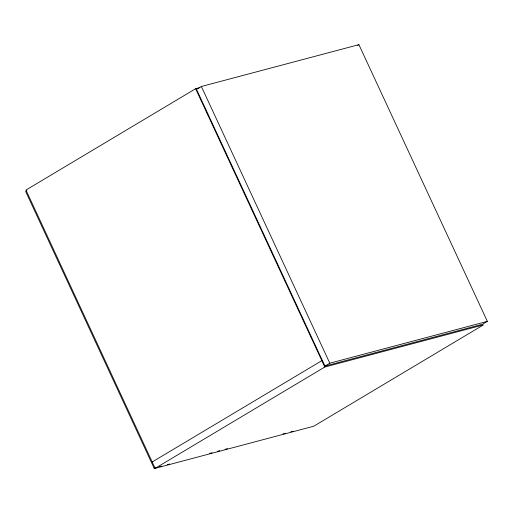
<?xml version="1.0" encoding="UTF-8"?>
<svg xmlns="http://www.w3.org/2000/svg" width="513" height="513" viewBox="0 0 513 513"><rect width="100%" height="100%" fill="white"/><g stroke="black" fill="none" stroke-linecap="round" stroke-linejoin="round"><path stroke-width="0.77" d="M199.852 87.608L195.62 88.73L25.964 190.047L155.144 468.337L313.744 426.226L483.4 324.909L324.8 367.019L155.144 468.337M26.862 190.701L25.65 191.426L154.092 468.125L156.407 467.51M201.365 86.492L196.517 89.384L324.96 366.083L482.502 324.254L487.35 321.362L358.908 44.663L201.365 86.492L329.808 363.191L487.35 321.362M357.696 45.381L358.908 44.663M152.188 461.976L321.85 360.658M154.092 468.125L155.304 467.407M324.96 366.083L329.808 363.191M159.498 466.695L161.813 466.08M167.219 464.643L169.534 464.028M209.695 453.364L212.01 452.748M217.416 451.312L219.731 450.696M225.136 449.266L227.458 448.651M283.061 433.883L285.375 433.267M290.781 431.837L293.096 431.221M195.62 88.73L324.8 367.019"/></g></svg>
